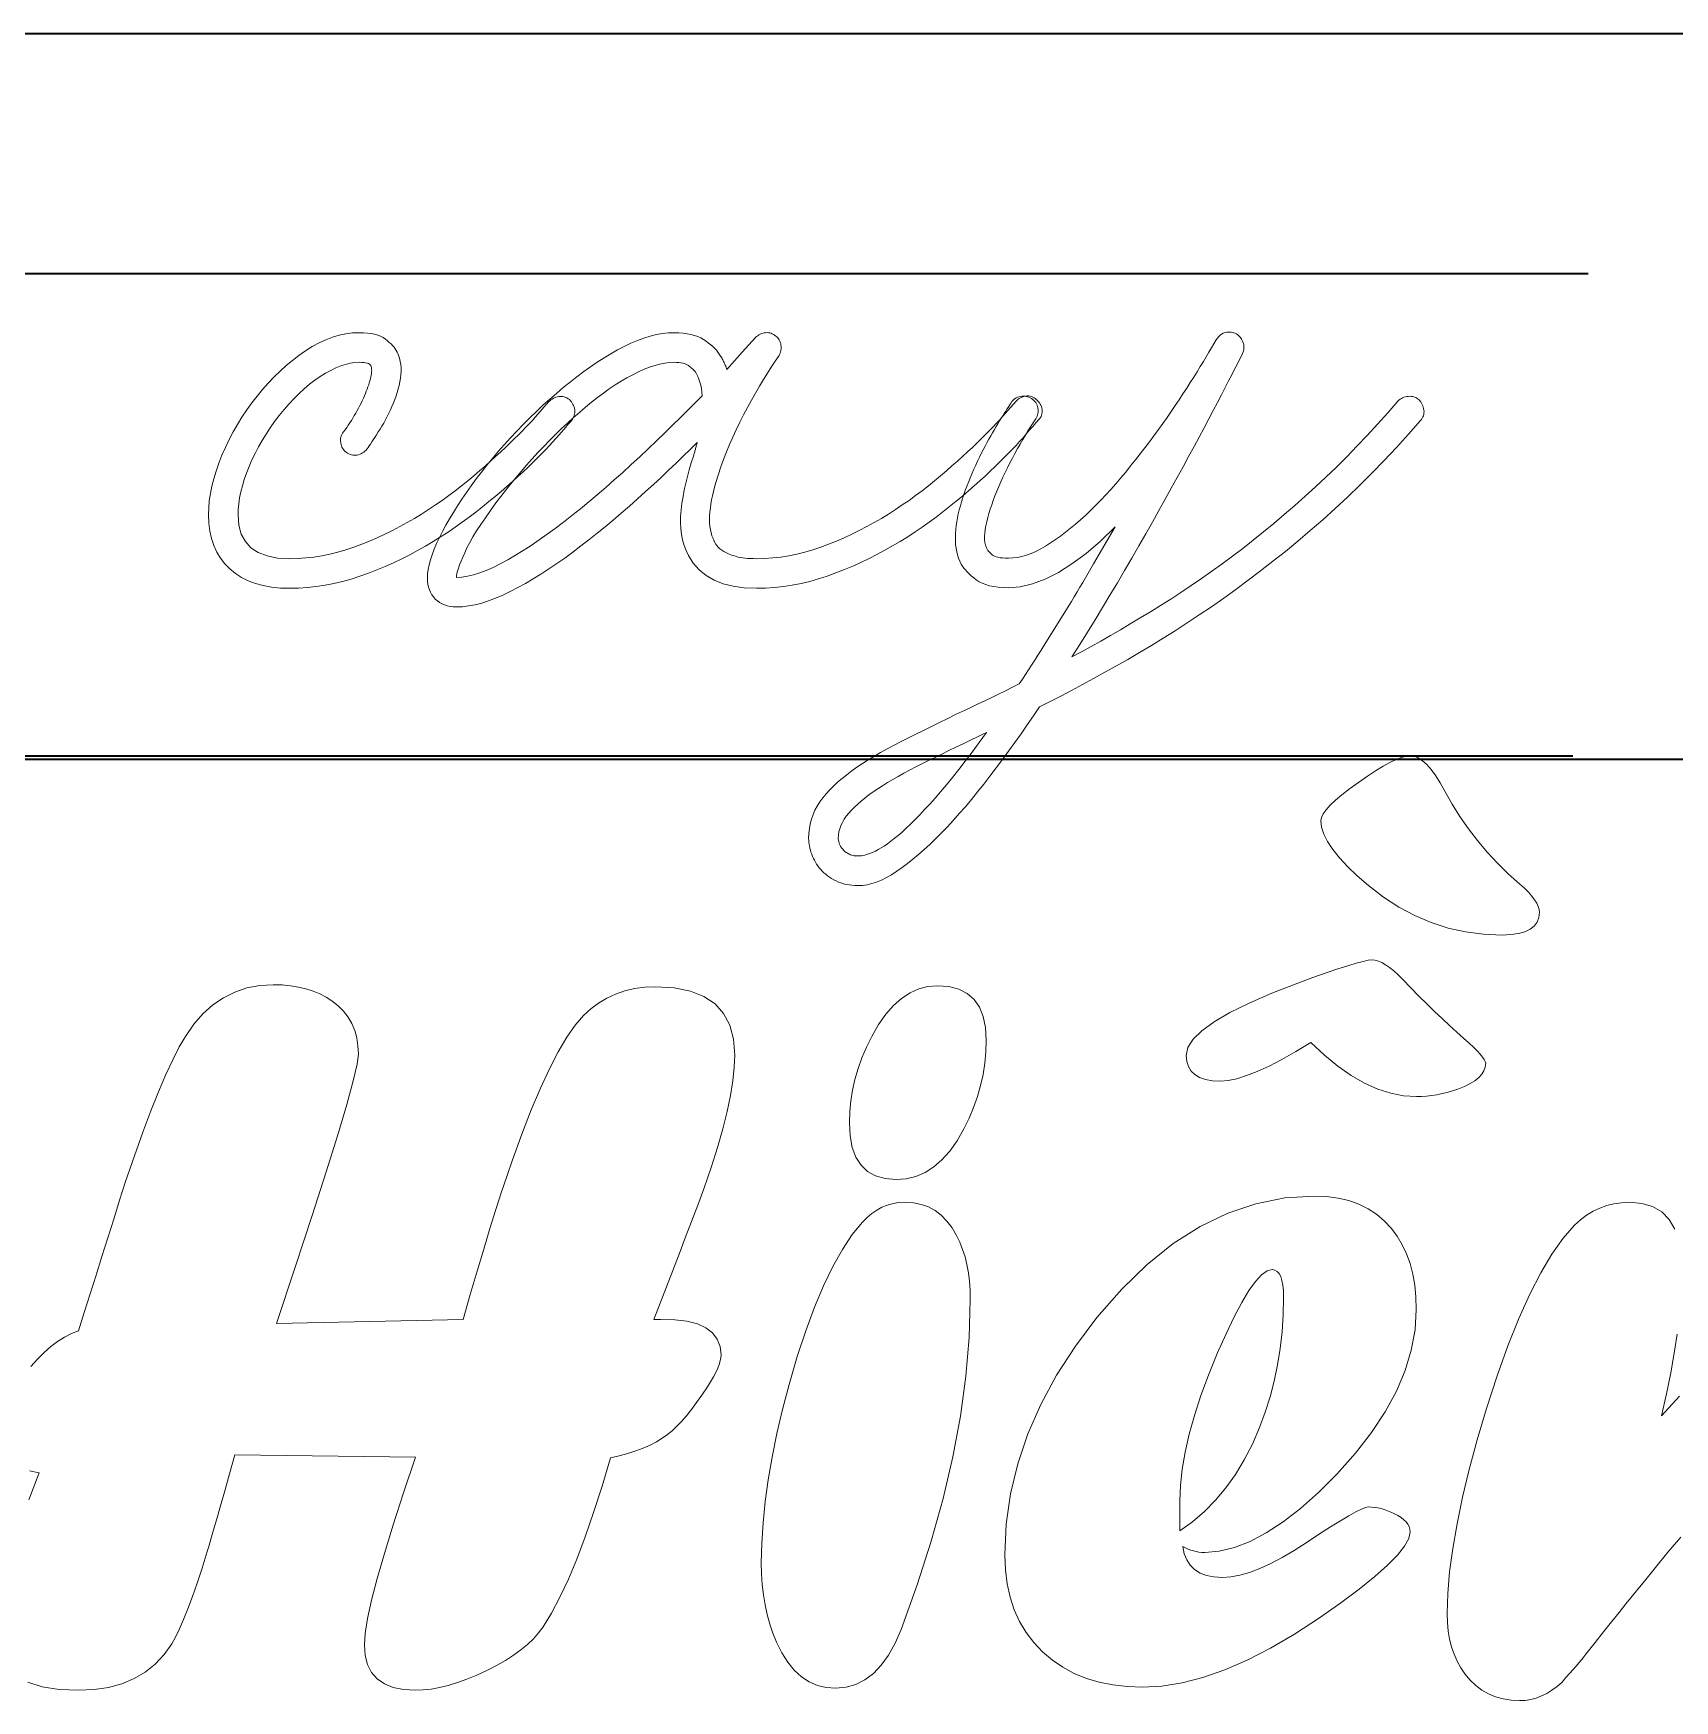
# Model space of a CAD drawing. Header units: millimetres. Extents: x -1222 to 1280, y -244 to 317.
# Drawn here: x -59.1 to 415.8, y -243.5 to 239 of the extents above; entities that cross this region are included whole.
import ezdxf
from ezdxf.lldxf.tags import DXFTag

# ---------------------------------------------------------------- set-up
doc = ezdxf.new("R2010")
doc.units = ezdxf.units.MM
doc.header["$MEASUREMENT"] = 0
doc.layers.add('Tool', color=7, linetype='Continuous')
tags = doc.linetypes.add('New Line1', pattern=[0.7, 0.2, -0.5]).pattern_tags.tags
tags[6:7] = [DXFTag(74, 4), DXFTag(75, 0), DXFTag(340, '0'), DXFTag(46, 1.0), DXFTag(50, 0.0), DXFTag(44, 0.0), DXFTag(45, 0.0)]
tags[4:5] = [DXFTag(74, 4), DXFTag(75, 0), DXFTag(340, '0'), DXFTag(46, 1.0), DXFTag(50, 0.0), DXFTag(44, 0.0), DXFTag(45, 0.0)]
tags = doc.linetypes.add('New Line2', pattern=[0.7, 0.2, -0.5]).pattern_tags.tags
tags[6:7] = [DXFTag(74, 4), DXFTag(75, 0), DXFTag(340, '0'), DXFTag(46, 1.0), DXFTag(50, 0.0), DXFTag(44, 0.0), DXFTag(45, 0.0)]
tags[4:5] = [DXFTag(74, 4), DXFTag(75, 0), DXFTag(340, '0'), DXFTag(46, 1.0), DXFTag(50, 0.0), DXFTag(44, 0.0), DXFTag(45, 0.0)]
tags = doc.linetypes.add('New Line3', pattern=[0.7, 0.2, -0.5]).pattern_tags.tags
tags[6:7] = [DXFTag(74, 4), DXFTag(75, 0), DXFTag(340, '0'), DXFTag(46, 1.0), DXFTag(50, 0.0), DXFTag(44, 0.0), DXFTag(45, 0.0)]
tags[4:5] = [DXFTag(74, 4), DXFTag(75, 0), DXFTag(340, '0'), DXFTag(46, 1.0), DXFTag(50, 0.0), DXFTag(44, 0.0), DXFTag(45, 0.0)]
tags = doc.linetypes.add('New Line4', pattern=[0.7, 0.2, -0.5]).pattern_tags.tags
tags[6:7] = [DXFTag(74, 4), DXFTag(75, 0), DXFTag(340, '0'), DXFTag(46, 1.0), DXFTag(50, 0.0), DXFTag(44, 0.0), DXFTag(45, 0.0)]
tags[4:5] = [DXFTag(74, 4), DXFTag(75, 0), DXFTag(340, '0'), DXFTag(46, 1.0), DXFTag(50, 0.0), DXFTag(44, 0.0), DXFTag(45, 0.0)]

msp = doc.modelspace()

# ---------------------------------------------------------------- linework, layer by layer
at = {"layer": 'Tool', "linetype": 'New Line3', "lineweight": 35}
msp.add_lwpolyline([(-1073.0716, 239.0283), (535.63, 239.0283)], dxfattribs=at)
at = {"layer": 'Tool', "linetype": 'New Line2', "lineweight": 35}
msp.add_lwpolyline([(-1217.9023, 169.5535), (390.7993, 169.5535)], dxfattribs=at)
at = {"layer": 'Tool', "lineweight": 9}
for points in [[(96.011, 133.0159), (96.3124, 132.6922), (96.5815, 132.3561), (96.8184, 132.0076), (97.0231, 131.6467), (97.1954, 131.2734), (97.3356, 130.8877), (97.4435, 130.4895), (97.5191, 130.079), (97.5576, 129.666), (97.5538, 129.2605), (97.508, 128.8624), (97.4199, 128.4717), (97.2897, 128.0885), (97.1173, 127.7127), (96.9027, 127.3443), (96.646, 126.9834), (96.4835, 126.8122), (96.2342, 126.5369), (95.8982, 126.1574), (95.4752, 125.6737), (94.9655, 125.0859), (94.369, 124.3938), (93.6856, 123.5976), (92.9154, 122.6972), (92.0646, 121.7199), (91.1394, 120.693), (90.1398, 119.6164), (89.0657, 118.4903), (87.9173, 117.3146), (86.6944, 116.0892), (85.3971, 114.8143), (84.0254, 113.4897), (82.5867, 112.1291), (81.0885, 110.7463), (79.5308, 109.3411), (77.9135, 107.9136), (76.2367, 106.4637), (74.5004, 104.9916), (72.7045, 103.4971), (70.8491, 101.9803), (68.9416, 100.466), (66.9895, 98.9789), (64.9927, 97.5192), (62.9513, 96.0867), (60.8652, 94.6815), (58.7345, 93.3036), (56.5591, 91.953), (54.3391, 90.6297), (52.0806, 89.3473), (49.7899, 88.1195), (47.467, 86.9462), (45.1118, 85.8275), (42.7243, 84.7633), (40.3046, 83.7538), (37.8527, 82.7988), (35.3685, 81.8984), (32.8632, 81.0799), (30.348, 80.3704), (27.8229, 79.7702), (25.2879, 79.279), (22.7429, 78.897), (20.188, 78.6242), (17.6232, 78.4605), (15.0485, 78.4059), (12.3473, 78.494), (9.7998, 78.7581), (7.4062, 79.1984), (5.1663, 79.8148), (3.0803, 80.6073), (1.148, 81.5759), (-0.6306, 82.7206), (-2.2553, 84.0415), (-3.7064, 85.5186), (-4.964, 87.1322), (-6.0281, 88.8822), (-6.8987, 90.7686), (-7.5759, 92.7914), (-8.0596, 94.9506), (-8.3498, 97.2463), (-8.4465, 99.6784), (-8.3857, 101.6839), (-8.2034, 103.7315), (-7.8995, 105.8213), (-7.4741, 107.9533), (-6.9272, 110.1274), (-6.2587, 112.3437), (-5.4687, 114.6022), (-4.5571, 116.9028), (-3.5476, 119.2022), (-2.4636, 121.4569), (-1.3052, 123.667), (-0.0724, 125.8325), (1.2348, 127.9533), (2.6164, 130.0294), (4.0725, 132.0609), (5.6029, 134.0478), (7.1941, 135.9714), (8.8325, 137.8131), (10.5179, 139.573), (12.2505, 141.2511), (14.0303, 142.8473), (15.8571, 144.3616), (17.7312, 145.7941), (19.6523, 147.1447), (21.597, 148.3725), (23.5417, 149.4366), (25.4863, 150.337), (27.431, 151.0737), (29.3757, 151.6467), (31.3204, 152.056), (33.2651, 152.3015), (35.2098, 152.3834), (36.4389, 152.3548), (37.5861, 152.2689), (38.6514, 152.1253), (39.6349, 151.9237), (40.5366, 151.6638), (41.3564, 151.3453), (42.0943, 150.9679), (42.7504, 150.5313), (43.342, 150.0637), (43.8864, 149.5937), (44.3838, 149.1212), (44.834, 148.6462), (45.237, 148.1687), (45.593, 147.6887), (45.9018, 147.2062), (46.1635, 146.7213), (46.5256, 145.8656), (46.8183, 144.9854), (47.0416, 144.081), (47.1954, 143.1528), (47.2797, 142.2009), (47.2946, 141.2259), (47.24, 140.2278), (47.116, 139.2072), (46.9387, 138.1766), (46.7241, 137.1484), (46.4723, 136.1227), (46.1834, 135.0995), (45.8572, 134.0788), (45.4938, 133.0606), (45.0932, 132.0448), (44.6554, 131.0315), (44.194, 130.0306), (43.7227, 129.0521), (43.2415, 128.0959), (42.7504, 127.162), (42.2493, 126.2505), (41.7383, 125.3612), (41.2174, 124.4943), (40.6866, 123.6497), (40.167, 122.8435), (39.6796, 122.092), (39.2244, 121.3949), (38.8015, 120.7525), (38.4108, 120.1646), (38.0524, 119.6313), (37.7262, 119.1526), (37.4323, 118.7284), (37.1445, 118.3886), (36.837, 118.0835), (36.5095, 117.8131), (36.1623, 117.5775), (35.7951, 117.3765), (35.4082, 117.2104), (35.0014, 117.0789), (34.5748, 116.9822), (34.1432, 116.9251), (33.7215, 116.9127), (33.3097, 116.945), (32.9079, 117.0219), (32.516, 117.1434), (32.134, 117.3096), (31.7619, 117.5204), (31.3998, 117.7759), (31.0972, 118.0264), (30.8243, 118.3018), (30.5812, 118.6019), (30.3679, 118.9269), (30.1843, 119.2766), (30.0305, 119.6512), (29.9065, 120.0505), (29.8123, 120.4747), (29.7552, 120.9063), (29.7428, 121.328), (29.7751, 121.7397), (29.852, 122.1416), (29.9735, 122.5335), (30.1397, 122.9155), (30.3505, 123.2875), (30.606, 123.6497), (31.0785, 124.2909), (31.5436, 124.9445), (32.0013, 125.6105), (32.4515, 126.2889), (32.8942, 126.9797), (33.3296, 127.6829), (33.7574, 128.3985), (34.1779, 129.1265), (34.5859, 129.857), (34.9766, 130.5801), (35.3499, 131.2957), (35.7059, 132.0039), (36.0444, 132.7046), (36.3657, 133.3979), (36.6695, 134.0838), (36.956, 134.7622), (37.2239, 135.4282), (37.4719, 136.0768), (37.7001, 136.7081), (37.9085, 137.322), (38.097, 137.9185), (38.2657, 138.4977), (38.4145, 139.0596), (38.5435, 139.604), (38.6477, 140.1237), (38.7221, 140.6111), (38.7667, 141.0663), (38.7816, 141.4892), (38.7667, 141.8799), (38.7221, 142.2383), (38.6477, 142.5645), (38.5435, 142.8584), (38.3872, 143.0816), (38.1566, 143.2751), (37.8515, 143.4388), (37.472, 143.5728), (37.018, 143.677), (36.4897, 143.7514), (35.887, 143.796), (35.2098, 143.8109), (33.9212, 143.7464), (32.5954, 143.5529), (31.2323, 143.2305), (29.8321, 142.779), (28.3946, 142.1986), (26.92, 141.4892), (25.4081, 140.6508), (23.8591, 139.6834), (22.3026, 138.6132), (20.7684, 137.4468), (19.2566, 136.185), (17.7671, 134.8283), (16.2999, 133.3773), (14.855, 131.8327), (13.4325, 130.1951), (12.0323, 128.4651), (10.6804, 126.6716), (9.403, 124.8626), (8.2, 123.0375), (7.0713, 121.1957), (6.0171, 119.3364), (5.0373, 117.4592), (4.132, 115.5634), (3.301, 113.6484), (2.5568, 111.7534), (1.9119, 109.8987), (1.3662, 108.085), (0.9197, 106.3128), (0.5725, 104.5828), (0.3244, 102.8955), (0.1756, 101.2517), (0.126, 99.6519), (0.3592, 96.6841), (1.0587, 94.111), (2.2245, 91.9329), (3.8566, 90.1501), (5.9551, 88.7629), (8.5199, 87.7717), (11.551, 87.1768), (15.0485, 86.9784), (17.3876, 87.0305), (19.7217, 87.1868), (22.0509, 87.4472), (24.3751, 87.8119), (26.6943, 88.2807), (29.0086, 88.8537), (31.3179, 89.5309), (33.6223, 90.3122), (35.9105, 91.1717), (38.1715, 92.0833), (40.4051, 93.0469), (42.6115, 94.0627), (44.7906, 95.1305), (46.9424, 96.2504), (49.0669, 97.4224), (51.1641, 98.6465), (53.2279, 99.9103), (55.2519, 101.2014), (57.2363, 102.5198), (59.181, 103.8655), (61.086, 105.2384), (62.9513, 106.6386), (64.777, 108.0661), (66.5629, 109.5209), (68.2992, 110.9757), (69.976, 112.4032), (71.5933, 113.8034), (73.151, 115.1764), (74.6492, 116.522), (76.0879, 117.8404), (77.467, 119.1315), (78.7866, 120.3953), (80.0417, 121.6206), (81.2274, 122.7964), (82.3436, 123.9225), (83.3904, 124.999), (84.3677, 126.0259), (85.2756, 127.0032), (86.114, 127.9309), (86.8829, 128.809), (89.9785, 132.3809), (90.3022, 132.6823), (90.6383, 132.9514), (90.9868, 133.1883), (91.3477, 133.393), (91.721, 133.5653), (92.1067, 133.7055), (92.5049, 133.8134), (92.9154, 133.889), (93.3284, 133.9275), (93.7339, 133.9237), (94.132, 133.8779), (94.5227, 133.7898), (94.9059, 133.6596), (95.2817, 133.4872), (95.6501, 133.2726), (96.011, 133.0159)], [(231.1073, 133.0159), (231.4459, 132.7282), (231.7473, 132.4206), (232.0114, 132.0932), (232.2384, 131.7459), (232.4281, 131.3788), (232.5807, 130.9919), (232.696, 130.5851), (232.7742, 130.1584), (232.8102, 129.7293), (232.799, 129.315), (232.7407, 128.9157), (232.6353, 128.5312), (232.4827, 128.1616), (232.2831, 127.8069), (232.0362, 127.4671), (231.7423, 127.1422), (231.5798, 126.971), (231.3305, 126.6957), (230.9945, 126.3162), (230.5715, 125.8325), (230.0618, 125.2446), (229.4653, 124.5525), (228.7819, 123.7563), (228.0117, 122.8559), (227.1621, 121.8786), (226.2406, 120.8517), (225.2472, 119.7751), (224.1818, 118.649), (223.0445, 117.4733), (221.8353, 116.2479), (220.5542, 114.973), (219.2011, 113.6484), (217.7798, 112.2866), (216.294, 110.9001), (214.7437, 109.4887), (213.1289, 108.0525), (211.4496, 106.5915), (209.7058, 105.1057), (207.8976, 103.5951), (206.0248, 102.0597), (204.1, 100.528), (202.1354, 99.0281), (200.1312, 97.56), (198.0873, 96.1231), (196.0037, 94.7172), (193.8804, 93.3421), (191.7175, 91.9973), (189.5148, 90.6826), (187.2749, 89.4176), (185.0003, 88.2021), (182.691, 87.0363), (180.347, 85.9201), (177.9682, 84.8535), (175.5548, 83.8365), (173.1065, 82.8691), (170.6236, 81.9513), (168.1158, 81.1229), (165.5932, 80.4039), (163.0557, 79.7947), (160.5033, 79.2956), (157.936, 78.9068), (155.3538, 78.6287), (152.7567, 78.4617), (150.1448, 78.4059), (146.6077, 78.5547), (143.3781, 79.0012), (140.4561, 79.7454), (137.8417, 80.7872), (135.5348, 82.1266), (133.5356, 83.7637), (131.8439, 85.6985), (130.4598, 87.9309), (129.7665, 89.3522), (129.1948, 90.838), (128.7446, 92.3883), (128.4159, 94.0031), (128.2088, 95.6824), (128.1232, 97.4262), (128.1592, 99.2344), (128.3167, 101.1072), (128.5635, 103.0172), (128.8674, 104.937), (129.2283, 106.8668), (129.6462, 108.8066), (130.1212, 110.7562), (130.6533, 112.7158), (131.2424, 114.6853), (131.8886, 116.6647), (131.9667, 116.9041), (132.0424, 117.1459), (132.1155, 117.3902), (132.1862, 117.637), (132.2544, 117.8863), (132.3202, 118.138), (132.3834, 118.3923), (132.4442, 118.649), (132.505, 118.9057), (132.5682, 119.16), (132.6339, 119.4117), (132.7021, 119.661), (132.7728, 119.9079), (132.846, 120.1522), (132.9217, 120.394), (132.9998, 120.6334), (130.9931, 118.6416), (128.9417, 116.6349), (126.8457, 114.6133), (124.7051, 112.5768), (122.5198, 110.5255), (120.2899, 108.4593), (118.0153, 106.3782), (115.6961, 104.2822), (113.3545, 102.2011), (111.013, 100.1646), (108.6714, 98.1728), (106.3298, 96.2256), (103.9882, 94.3231), (101.6467, 92.4652), (99.3051, 90.652), (96.9636, 88.8834), (94.6319, 87.1768), (92.3201, 85.5496), (90.0282, 84.0018), (87.7561, 82.5334), (85.5038, 81.1443), (83.2714, 79.8346), (81.0588, 78.6043), (78.866, 77.4534), (76.713, 76.4116), (74.6195, 75.5087), (72.5855, 74.7447), (70.611, 74.1197), (68.6961, 73.6335), (66.8407, 73.2862), (65.0448, 73.0779), (63.3085, 73.0084), (62.3796, 73.0444), (61.4978, 73.1523), (60.6631, 73.3321), (59.8756, 73.5839), (59.1352, 73.9076), (58.4419, 74.3032), (57.7957, 74.7708), (57.1967, 75.3103), (56.6572, 75.9093), (56.1896, 76.5555), (55.794, 77.2488), (55.4703, 77.9892), (55.2185, 78.7768), (55.0387, 79.6115), (54.9308, 80.4933), (54.8948, 81.4222), (54.9494, 82.6116), (55.1131, 83.8778), (55.3859, 85.221), (55.7679, 86.6411), (56.2591, 88.138), (56.8593, 89.7119), (57.5688, 91.3626), (58.3873, 93.0903), (59.2951, 94.87), (60.2724, 96.6771), (61.3192, 98.5114), (62.4354, 100.373), (63.6211, 102.2618), (64.8762, 104.178), (66.2008, 106.1215), (67.5948, 108.0922), (69.0508, 110.0753), (70.5614, 112.056), (72.1266, 114.0341), (73.7464, 116.0098), (75.4207, 117.983), (77.1496, 119.9538), (78.933, 121.922), (80.771, 123.8878), (82.6438, 125.8288), (84.5314, 127.7226), (86.4339, 129.5693), (88.3513, 131.3689), (90.2836, 133.1213), (92.2308, 134.8267), (94.1929, 136.4848), (96.1698, 138.0959), (98.1517, 139.6462), (100.1286, 141.1221), (102.1006, 142.5235), (104.0676, 143.8506), (106.0297, 145.1032), (107.9868, 146.2815), (109.9389, 147.3853), (111.8861, 148.4147), (113.8134, 149.3449), (115.706, 150.151), (117.5639, 150.8331), (119.387, 151.3912), (121.1754, 151.8253), (122.9291, 152.1354), (124.6481, 152.3214), (126.3323, 152.3834), (127.6457, 152.3524), (128.8872, 152.2594), (130.0567, 152.1043), (131.1543, 151.8873), (132.18, 151.6082), (133.1337, 151.2672), (134.0155, 150.8641), (134.8254, 150.399), (135.5733, 149.8992), (136.2691, 149.3919), (136.9127, 148.8772), (137.5043, 148.3551), (138.0438, 147.8255), (138.5312, 147.2885), (138.9666, 146.7441), (139.3498, 146.1922), (139.5433, 145.9156), (139.7268, 145.6415), (139.9005, 145.3699), (140.0642, 145.1007), (140.218, 144.8341), (140.3618, 144.5699), (140.4958, 144.3082), (140.6198, 144.049), (140.7389, 143.7873), (140.8579, 143.5182), (140.977, 143.2416), (141.0961, 142.9576), (141.2151, 142.6662), (141.3342, 142.3673), (141.4532, 142.061), (141.5723, 141.7472), (146.0173, 146.7478), (149.8273, 150.9547), (150.151, 151.2548), (150.4871, 151.5202), (150.8356, 151.7509), (151.1965, 151.9469), (151.5698, 152.1081), (151.9555, 152.2346), (152.3537, 152.3264), (152.7642, 152.3834), (153.1747, 152.4032), (153.5728, 152.3834), (153.9585, 152.3238), (154.3318, 152.2246), (154.6928, 152.0857), (155.0413, 151.9071), (155.3774, 151.6889), (155.7011, 151.4309), (156.0025, 151.1816), (156.2716, 150.91), (156.5084, 150.6161), (156.7131, 150.2998), (156.8855, 149.9612), (157.0256, 149.6003), (157.1335, 149.2171), (157.2092, 148.8115), (157.2526, 148.3986), (157.2637, 147.9934), (157.2427, 147.5963), (157.1893, 147.2075), (157.1038, 146.8274), (156.9859, 146.4563), (156.8359, 146.0946), (156.6536, 145.7424), (155.5386, 144.119), (154.4162, 142.4239), (153.2863, 140.6575), (152.149, 138.8202), (151.0043, 136.9121), (149.8521, 134.9337), (148.6925, 132.8852), (147.5254, 130.7669), (146.3807, 128.6064), (145.288, 126.4505), (144.2475, 124.2989), (143.259, 122.1514), (142.3226, 120.0076), (141.4384, 117.8673), (140.6062, 115.73), (139.8261, 113.5955), (138.3973, 108.9917), (138.0215, 107.6968), (137.6879, 106.431), (137.3964, 105.1938), (137.1472, 103.9845), (136.94, 102.8024), (136.7751, 101.647), (136.6523, 100.5177), (136.5717, 99.4138), (136.5407, 98.3435), (136.5667, 97.3158), (136.6498, 96.3308), (136.79, 95.3889), (136.9872, 94.4904), (137.2414, 93.6356), (137.5527, 92.8248), (137.9211, 92.0584), (137.9682, 91.9331), (138.0302, 91.7955), (138.1071, 91.6454), (138.1989, 91.4829), (138.3055, 91.308), (138.4271, 91.1208), (138.5635, 90.9211), (138.7148, 90.709), (138.8847, 90.492), (139.0769, 90.2774), (139.2915, 90.0653), (139.5284, 89.8557), (139.7876, 89.6486), (140.0691, 89.444), (140.373, 89.2419), (140.6992, 89.0422), (141.0502, 88.8462), (141.4285, 88.6552), (141.834, 88.4692), (142.2669, 88.2881), (142.727, 88.112), (143.2144, 87.9408), (143.7291, 87.7746), (144.2711, 87.6134), (144.849, 87.4646), (145.4716, 87.3356), (146.1388, 87.2265), (146.8507, 87.1372), (147.6073, 87.0677), (148.4085, 87.0181), (149.2543, 86.9883), (150.1448, 86.9784), (152.4839, 87.0305), (154.818, 87.1868), (157.1472, 87.4472), (159.4714, 87.8119), (161.7906, 88.2807), (164.1049, 88.8537), (166.4142, 89.5309), (168.7186, 90.3122), (171.0068, 91.1717), (173.2678, 92.0833), (175.5014, 93.0469), (177.7078, 94.0627), (179.8869, 95.1305), (182.0387, 96.2504), (184.1632, 97.4224), (186.2604, 98.6465), (188.3242, 99.9103), (190.3482, 101.2014), (192.3326, 102.5198), (194.2773, 103.8655), (196.1823, 105.2384), (198.0476, 106.6386), (199.8733, 108.0661), (201.6592, 109.5209), (203.3968, 110.9769), (205.0773, 112.4082), (206.7008, 113.8146), (208.2672, 115.1962), (209.7765, 116.553), (211.2288, 117.8851), (212.6241, 119.1923), (213.9623, 120.4747), (215.236, 121.7186), (216.4378, 122.9105), (217.5677, 124.0503), (218.6256, 125.138), (219.6116, 126.1735), (220.5256, 127.1571), (221.3677, 128.0885), (222.1379, 128.9678), (225.2336, 132.5397), (225.5213, 132.8411), (225.8289, 133.1102), (226.1563, 133.347), (226.5036, 133.5517), (226.8707, 133.7241), (227.2576, 133.8642), (227.6644, 133.9721), (228.0911, 134.0478), (228.5202, 134.0838), (228.9344, 134.0726), (229.3338, 134.0143), (229.7182, 133.9089), (230.0878, 133.7563), (230.4425, 133.5567), (230.7823, 133.3098), (231.1073, 133.0159)], [(341.7561, 133.0159), (342.0575, 132.6909), (342.3266, 132.3511), (342.5634, 131.9964), (342.7681, 131.6268), (342.9405, 131.2424), (343.0806, 130.843), (343.1885, 130.4288), (343.2642, 129.9997), (343.3002, 129.5706), (343.289, 129.1563), (343.2307, 128.757), (343.1253, 128.3725), (342.9727, 128.0029), (342.7731, 127.6482), (342.5262, 127.3084), (342.2323, 126.9834), (338.7696, 123.027), (335.287, 119.1749), (331.7846, 115.4269), (328.2623, 111.7831), (324.7202, 108.2435), (321.1582, 104.808), (317.5764, 101.4768), (313.9748, 98.2497), (310.367, 95.1169), (306.7666, 92.0684), (303.1736, 89.1042), (299.5881, 86.2244), (296.01, 83.4289), (292.4394, 80.7177), (288.8762, 78.0909), (285.3204, 75.5484), (281.7795, 73.0841), (278.261, 70.6916), (274.7648, 68.3712), (271.2909, 66.1226), (267.8393, 63.946), (264.4101, 61.8413), (261.0032, 59.8086), (257.6186, 57.8478), (254.2675, 55.949), (250.961, 54.1023), (247.6992, 52.3077), (244.482, 50.5652), (241.3095, 48.8747), (238.1816, 47.2364), (235.0984, 45.6501), (232.0598, 44.1159), (230.2726, 41.4755), (228.483, 38.8722), (226.6908, 36.3062), (224.8962, 33.7773), (223.0991, 31.2857), (221.2995, 28.8312), (219.4974, 26.414), (217.6929, 24.034), (215.8933, 21.711), (214.1062, 19.465), (212.3314, 17.2958), (210.569, 15.2036), (208.819, 13.1882), (207.0815, 11.2497), (205.3563, 9.3881), (203.6435, 7.6034), (201.9481, 5.9018), (200.275, 4.2895), (198.6243, 2.7665), (196.9959, 1.3328), (195.3898, -0.0116), (193.806, -1.2667), (192.2445, -2.4326), (190.7054, -3.5091), (189.1935, -4.4765), (187.7139, -5.3149), (186.2666, -6.0243), (184.8515, -6.6047), (183.4686, -7.0562), (182.118, -7.3786), (180.7996, -7.5721), (179.5135, -7.6366), (178.6156, -7.6155), (177.7474, -7.5523), (176.909, -7.4468), (176.1004, -7.2993), (175.3215, -7.1095), (174.5724, -6.8776), (173.8531, -6.6035), (173.1635, -6.2872), (172.5037, -5.9399), (171.8737, -5.5728), (171.2734, -5.1859), (170.7029, -4.7791), (170.1622, -4.3525), (169.6512, -3.906), (169.17, -3.4397), (168.7185, -2.9535), (168.2956, -2.4512), (167.9, -1.9365), (167.5317, -1.4094), (167.1906, -0.8699), (166.8768, -0.318), (166.5903, 0.2463), (166.3311, 0.823), (166.0992, 1.4121), (165.8946, 2.0049), (165.7172, 2.5928), (165.5671, 3.1757), (165.4443, 3.7537), (165.3488, 4.3267), (165.2806, 4.8947), (165.2396, 5.4578), (165.226, 6.0159), (165.2769, 7.4657), (165.4294, 8.8783), (165.6837, 10.2538), (166.0396, 11.592), (166.4973, 12.893), (167.0566, 14.1568), (167.7177, 15.3834), (168.4804, 16.5728), (169.3362, 17.7374), (170.2763, 18.8896), (171.3007, 20.0293), (172.4095, 21.1567), (173.6026, 22.2716), (174.88, 23.3742), (176.2418, 24.4643), (177.6879, 25.5421), (179.2134, 26.6124), (180.8133, 27.6803), (182.4876, 28.7456), (184.2364, 29.8085), (186.0595, 30.869), (187.9571, 31.9269), (189.929, 32.9823), (191.9754, 34.0353), (194.0875, 35.0982), (196.2567, 36.1834), (198.4829, 37.2909), (200.7662, 38.4208), (203.1065, 39.5729), (205.5039, 40.7474), (207.9583, 41.9443), (210.4698, 43.1634), (212.3822, 44.0464), (214.3096, 44.9493), (216.2518, 45.872), (218.2089, 46.8146), (220.1808, 47.777), (222.1677, 48.7593), (224.1694, 49.7614), (226.1861, 50.7834), (227.0629, 52.1042), (227.9472, 53.4474), (228.8389, 54.8129), (229.7381, 56.2007), (230.6447, 57.6109), (231.5588, 59.0434), (232.4803, 60.4982), (233.4092, 61.9753), (241.2673, 74.5959), (242.097, 75.9813), (242.9193, 77.3592), (243.7341, 78.7296), (244.5415, 80.0927), (245.3415, 81.4482), (246.134, 82.7964), (246.9191, 84.1371), (247.6967, 85.4703), (253.9673, 96.1859), (249.6637, 92.0559), (245.4841, 88.4766), (241.4285, 85.448), (237.497, 82.97), (233.6895, 81.0427), (230.006, 79.666), (226.4465, 78.84), (223.0111, 78.5647), (221.5116, 78.6007), (220.1089, 78.7086), (218.8029, 78.8884), (217.5937, 79.1401), (216.4812, 79.4638), (215.4655, 79.8594), (214.5465, 80.327), (213.7242, 80.8665), (212.9788, 81.4407), (212.2905, 82.0125), (211.6592, 82.5818), (211.0849, 83.1485), (210.5678, 83.7128), (210.1076, 84.2747), (209.7045, 84.834), (209.3585, 85.3909), (208.9505, 86.2417), (208.5995, 87.1272), (208.3056, 88.0475), (208.0687, 89.0025), (207.8889, 89.9922), (207.7661, 91.0166), (207.7004, 92.0758), (207.6917, 93.1697), (207.7314, 94.2847), (207.8107, 95.4071), (207.9298, 96.5369), (208.0885, 97.6742), (208.287, 98.8189), (208.5251, 99.9711), (208.8029, 101.1307), (209.1204, 102.2978), (209.4689, 103.4698), (209.8397, 104.6443), (210.2329, 105.8213), (210.6484, 107.0008), (211.0862, 108.1827), (211.5463, 109.3671), (212.0287, 110.554), (212.5335, 111.7434), (213.0519, 112.9229), (213.5753, 114.08), (214.1037, 115.2148), (214.637, 116.3273), (215.1752, 117.4175), (215.7185, 118.4853), (216.2666, 119.5308), (216.8198, 120.554), (217.3705, 121.5499), (217.9112, 122.5136), (218.442, 123.445), (218.9629, 124.3442), (219.4739, 125.2111), (219.975, 126.0458), (220.4661, 126.8482), (220.9473, 127.6184), (221.4087, 128.3476), (221.8403, 129.0273), (222.2421, 129.6573), (222.6142, 130.2378), (222.9565, 130.7686), (223.269, 131.2498), (223.5518, 131.6814), (223.8048, 132.0634), (224.0553, 132.4404), (224.3307, 132.7778), (224.6308, 133.0754), (224.9558, 133.3334), (225.3055, 133.5517), (225.6801, 133.7303), (226.0794, 133.8692), (226.5036, 133.9684), (226.9352, 134.0279), (227.3569, 134.0478), (227.7686, 134.0279), (228.1705, 133.9684), (228.5624, 133.8692), (228.9444, 133.7303), (229.3164, 133.5517), (229.6786, 133.3334), (230.0556, 133.0829), (230.393, 132.8075), (230.6906, 132.5074), (230.9486, 132.1825), (231.1669, 131.8327), (231.3455, 131.4582), (231.4844, 131.0588), (231.5836, 130.6347), (231.6431, 130.2031), (231.6629, 129.7814), (231.6431, 129.3696), (231.5836, 128.9678), (231.4844, 128.5759), (231.3455, 128.1939), (231.1669, 127.8218), (230.9486, 127.4597), (230.1945, 126.3311), (229.4404, 125.1677), (228.6864, 123.9696), (227.9323, 122.7369), (227.1783, 121.4693), (226.4242, 120.1671), (225.6702, 118.8301), (224.9161, 117.4584), (224.1744, 116.0718), (223.4576, 114.6902), (222.7655, 113.3135), (222.0983, 111.9418), (221.4558, 110.5751), (220.8382, 109.2133), (220.2453, 107.8565), (219.6773, 106.5047), (219.1415, 105.1677), (218.6454, 103.8555), (218.189, 102.5682), (217.7723, 101.3056), (217.3953, 100.0678), (217.0579, 98.8549), (216.7603, 97.6667), (216.5023, 96.5034), (216.3014, 95.3872), (216.1749, 94.3404), (216.1228, 93.3631), (216.1451, 92.4553), (216.2418, 91.6169), (216.413, 90.8479), (216.6585, 90.1484), (216.9785, 89.5184), (217.069, 89.3919), (217.1819, 89.2505), (217.3171, 89.0943), (217.4746, 88.9231), (217.8566, 88.5362), (218.3279, 88.0897), (218.6268, 87.8665), (219.0075, 87.673), (219.4702, 87.5093), (220.0146, 87.3753), (220.641, 87.2711), (221.3492, 87.1967), (222.1392, 87.1521), (223.0111, 87.1372), (224.291, 87.1918), (225.5908, 87.3555), (226.9104, 87.6283), (228.2498, 88.0103), (229.6091, 88.5014), (230.9883, 89.1017), (232.3873, 89.8111), (233.8061, 90.6297), (235.2373, 91.5338), (236.6735, 92.5), (238.1147, 93.5281), (239.5608, 94.6183), (241.0118, 95.7704), (242.4679, 96.9846), (243.9289, 98.2608), (245.3948, 99.599), (246.8607, 100.9918), (248.3217, 102.4317), (249.7778, 103.9188), (251.2289, 105.4529), (252.675, 107.0342), (254.1162, 108.6626), (255.5524, 110.3382), (256.9836, 112.0609), (258.4012, 113.8084), (259.7964, 115.5584), (261.1694, 117.3108), (262.52, 119.0658), (263.8483, 120.8232), (265.1542, 122.5831), (266.4379, 124.3454), (267.6992, 126.1103), (268.9332, 127.8652), (270.135, 129.5978), (271.3045, 131.3081), (272.4418, 132.9961), (273.5469, 134.6617), (274.6197, 136.305), (275.6603, 137.926), (276.6686, 139.5247), (277.6385, 141.0824), (278.5637, 142.5806), (279.4442, 144.0193), (280.2801, 145.3984), (281.0714, 146.718), (281.818, 147.9781), (282.52, 149.1787), (283.1773, 150.3197), (283.5122, 150.8406), (283.8818, 151.292), (284.2861, 151.674), (284.7252, 151.9866), (285.1989, 152.2296), (285.7074, 152.4033), (286.2507, 152.5075), (286.8286, 152.5422), (287.4413, 152.51), (288.0093, 152.4132), (288.5327, 152.252), (289.0114, 152.0262), (289.4455, 151.736), (289.8349, 151.3813), (290.1797, 150.9621), (290.4798, 150.4784), (290.7626, 149.9625), (290.9759, 149.4465), (291.1198, 148.9306), (291.1942, 148.4147), (291.1991, 147.8987), (291.1346, 147.3828), (291.0007, 146.8668), (290.7973, 146.3509), (290.3545, 145.4703), (289.82, 144.4161), (289.1937, 143.1883), (288.4756, 141.7868), (287.6657, 140.2118), (286.7641, 138.463), (285.7706, 136.5407), (284.6854, 134.4447), (283.5221, 132.2085), (282.2943, 129.8657), (281.0019, 127.4163), (279.6451, 124.8601), (278.2238, 122.1973), (276.738, 119.4279), (275.1877, 116.5518), (273.5729, 113.569), (271.8998, 110.4994), (270.1747, 107.3629), (268.3974, 104.1594), (266.5681, 100.8889), (264.6866, 97.5514), (262.7531, 94.147), (260.7675, 90.6756), (258.7298, 87.1372), (256.6537, 83.5653), (254.5527, 79.9934), (252.427, 76.4215), (250.2764, 72.8497), (248.101, 69.2778), (245.9009, 65.7059), (243.6759, 62.134), (241.4261, 58.5621), (244.1769, 60.0504), (246.9526, 61.5784), (249.753, 63.146), (252.5783, 64.7534), (255.4283, 66.4004), (258.3032, 68.0871), (261.2028, 69.8135), (264.1273, 71.5796), (267.0679, 73.3941), (270.0159, 75.2656), (272.9714, 77.1942), (275.9343, 79.1798), (278.9047, 81.2225), (281.8825, 83.3222), (284.8677, 85.479), (287.8604, 87.6928), (290.858, 89.9686), (293.8582, 92.3114), (296.8608, 94.7212), (299.8659, 97.198), (302.8735, 99.7417), (305.8835, 102.3524), (308.8961, 105.03), (311.9111, 107.7747), (314.9224, 110.5925), (317.9237, 113.4897), (320.9152, 116.4662), (323.8967, 119.5222), (326.8683, 122.6575), (329.83, 125.8722), (332.7818, 129.1663), (335.7236, 132.5397), (336.0485, 132.8398), (336.3883, 133.1052), (336.743, 133.3359), (337.1126, 133.5319), (337.4971, 133.6931), (337.8964, 133.8196), (338.3107, 133.9114), (338.7398, 133.9684), (339.1689, 133.9882), (339.5832, 133.9684), (339.9825, 133.9088), (340.367, 133.8096), (340.7366, 133.6707), (341.0913, 133.4921), (341.4311, 133.2739), (341.7561, 133.0159)], [(63.3085, 81.5809), (64.86, 81.6603), (66.4984, 81.8984), (68.2236, 82.2953), (70.0356, 82.8509), (71.9344, 83.5653), (73.92, 84.4384), (75.9924, 85.4703), (78.1517, 86.6609), (80.3692, 87.9643), (82.6165, 89.3539), (84.8936, 90.829), (87.2004, 92.3891), (89.537, 94.0336), (91.9034, 95.7617), (94.2995, 97.573), (96.7254, 99.4667), (99.1674, 101.4338), (101.612, 103.4462), (104.0589, 105.5045), (106.5084, 107.6093), (108.9604, 109.7612), (111.4148, 111.9609), (113.8717, 114.2089), (116.3311, 116.5059), (118.7669, 118.8052), (121.1531, 121.0791), (123.4897, 123.3269), (125.7767, 125.548), (128.0141, 127.7419), (130.2018, 129.9079), (132.34, 132.0453), (134.4286, 134.1536), (134.3269, 135.2339), (134.1805, 136.2529), (133.9895, 137.2111), (133.7539, 138.1091), (133.4736, 138.9476), (133.1486, 139.7272), (132.779, 140.4485), (132.3648, 141.1122), (132.1961, 141.3131), (132.0076, 141.519), (131.7993, 141.7298), (131.5711, 141.9456), (131.323, 142.1663), (131.0551, 142.3921), (130.7674, 142.6228), (130.4598, 142.8584), (130.1175, 143.0816), (129.7256, 143.2751), (129.284, 143.4388), (128.7929, 143.5728), (128.2522, 143.677), (127.6618, 143.7514), (127.0219, 143.796), (126.3323, 143.8109), (124.999, 143.7551), (123.6187, 143.5877), (122.1912, 143.3086), (120.7165, 142.9179), (119.1948, 142.4156), (117.6259, 141.8017), (116.0098, 141.0762), (114.3467, 140.239), (112.6563, 139.3188), (110.9584, 138.3245), (109.2531, 137.2564), (107.5403, 136.1148), (105.8201, 134.9001), (104.0924, 133.6125), (102.3573, 132.2523), (100.6148, 130.8199), (98.8723, 129.3379), (97.1372, 127.809), (95.4095, 126.2336), (93.6893, 124.6121), (91.9765, 122.9446), (90.2712, 121.2316), (88.5733, 119.4733), (86.8829, 117.6701), (85.2173, 115.8533), (83.5938, 114.0346), (82.0125, 112.2146), (80.4734, 110.3941), (78.9764, 108.5735), (77.5216, 106.7536), (76.109, 104.9348), (74.7385, 103.118), (73.1386, 100.9216), (71.6726, 98.8371), (70.3406, 96.8649), (69.1426, 95.0052), (68.0785, 93.2584), (67.1483, 91.6247), (66.3521, 90.1046), (65.6898, 88.6982), (65.1317, 87.4146), (64.648, 86.2429), (64.2387, 85.1835), (63.9038, 84.2367), (63.6434, 83.4027), (63.4573, 82.6818), (63.3457, 82.0745), (63.3085, 81.5809)], [(179.6723, 0.9359), (180.0506, 0.9533), (180.471, 1.0054), (180.9336, 1.0922), (181.4384, 1.2137), (181.9853, 1.37), (182.5745, 1.561), (183.2057, 1.7867), (183.8792, 2.0471), (184.5998, 2.3659), (185.3725, 2.7665), (186.1972, 3.2489), (187.0741, 3.8132), (188.003, 4.4594), (188.984, 5.1874), (190.0171, 5.9973), (191.1023, 6.889), (192.2421, 7.8738), (193.4389, 8.9627), (194.6928, 10.1558), (196.0037, 11.4531), (197.3717, 12.8545), (198.7967, 14.3602), (200.2788, 15.97), (201.8179, 17.684), (203.4215, 19.5258), (205.0971, 21.5188), (206.8446, 23.6632), (208.664, 25.9588), (210.5553, 28.4058), (212.5186, 31.0041), (214.5538, 33.7537), (216.661, 36.6546), (215.4704, 36.099), (214.2798, 35.5434), (212.0809, 34.4818), (209.929, 33.44), (207.8244, 32.418), (205.7668, 31.4159), (203.7564, 30.4336), (201.7931, 29.4712), (199.8769, 28.5286), (198.0079, 27.6059), (196.1935, 26.6943), (194.441, 25.7852), (192.7506, 24.8786), (191.1222, 23.9745), (189.5557, 23.0728), (188.0513, 22.1737), (186.6089, 21.277), (185.2285, 20.3828), (183.9163, 19.4911), (182.6786, 18.6018), (181.5153, 17.715), (180.4263, 16.8307), (179.4118, 15.9489), (178.4717, 15.0696), (177.6061, 14.1928), (176.8148, 13.3184), (176.1079, 12.4403), (175.4952, 11.5523), (174.9768, 10.6544), (174.5526, 9.7465), (174.2227, 8.8288), (173.987, 7.9011), (173.8456, 6.9634), (173.7985, 6.0159), (173.8022, 5.8919), (173.8134, 5.7579), (173.832, 5.6141), (173.8581, 5.4603), (173.9325, 5.1229), (174.0367, 4.7459), (174.1024, 4.5462), (174.1805, 4.344), (174.2711, 4.1394), (174.374, 3.9323), (174.4894, 3.7227), (174.6171, 3.5106), (174.7573, 3.296), (174.9098, 3.079), (175.0772, 2.8644), (175.262, 2.6573), (175.4642, 2.4576), (175.6837, 2.2654), (175.9206, 2.0806), (176.1748, 1.9033), (176.4464, 1.7334), (176.7354, 1.5709), (177.0418, 1.4221), (177.3655, 1.2931), (177.7065, 1.184), (178.065, 1.0947), (178.4407, 1.0252), (178.8339, 0.9756), (179.2444, 0.9458), (179.6723, 0.9359)], [(339.2458, 29.9351), (340.4216, 29.7757), (341.6244, 29.2971), (342.8529, 28.4987), (344.1061, 27.38), (345.3826, 25.9403), (346.6815, 24.1791), (348.0014, 22.0958), (349.3412, 19.6898), (351.4353, 15.9558), (353.7063, 12.326), (356.1531, 8.8017), (358.7743, 5.384), (361.5689, 2.074), (364.5357, -1.1271), (367.6735, -4.218), (370.9811, -7.1977), (372.3329, -8.4087), (373.5026, -9.5669), (374.4908, -10.6713), (375.2979, -11.7206), (375.9247, -12.7137), (376.3716, -13.6494), (376.6394, -14.5266), (376.7285, -15.344), (376.5577, -16.8901), (376.046, -18.2301), (375.1946, -19.364), (374.0048, -20.2917), (372.4775, -21.0132), (370.6141, -21.5286), (368.4157, -21.8378), (365.8835, -21.9409), (360.5399, -21.7161), (355.3415, -21.0421), (350.2884, -19.9195), (345.3805, -18.3488), (340.6179, -16.3307), (336.0005, -13.8657), (331.5283, -10.9544), (327.2014, -7.5975), (323.985, -4.7814), (321.1956, -2.1048), (318.8337, 0.4337), (316.9, 2.8351), (315.3949, 5.1007), (314.3191, 7.2315), (313.6732, 9.2288), (313.4578, 11.0938), (313.6266, 12.038), (314.1333, 13.1093), (314.9785, 14.3082), (316.1628, 15.6354), (317.6868, 17.0915), (319.5511, 18.677), (321.7562, 20.3925), (324.3028, 22.2386), (326.8984, 24.0473), (329.2872, 25.6129), (331.4687, 26.936), (333.4423, 28.0172), (335.2074, 28.8572), (336.7634, 29.4564), (338.1097, 29.8155), (339.2458, 29.9351)], [(310.5092, -53.0765), (306.1843, -55.679), (302.167, -57.9383), (298.4553, -59.8532), (295.0476, -61.4226), (291.9421, -62.6453), (289.137, -63.5201), (286.6306, -64.0458), (284.4212, -64.2213), (282.0855, -64.1043), (280.0631, -63.7536), (278.3534, -63.1698), (276.956, -62.3534), (275.8701, -61.3052), (275.0951, -60.0256), (274.6306, -58.5153), (274.4759, -56.7748), (274.9818, -54.4955), (276.4992, -52.1183), (279.0274, -49.644), (282.5659, -47.073), (287.1141, -44.406), (292.6714, -41.6435), (299.2372, -38.7862), (306.8109, -35.8345), (311.1143, -34.2697), (314.9532, -32.9116), (318.3272, -31.7609), (321.2355, -30.8181), (323.6776, -30.0837), (325.653, -29.5585), (327.161, -29.2429), (328.201, -29.1376), (329.1101, -29.2266), (330.0767, -29.4937), (331.1018, -29.9388), (332.1866, -30.5619), (333.3324, -31.3631), (334.5402, -32.3423), (335.8113, -33.4996), (337.1468, -34.8349), (339.5059, -37.2666), (341.8228, -39.614), (344.0975, -41.877), (346.3301, -44.0557), (348.5204, -46.15), (350.6687, -48.16), (352.7747, -50.0857), (354.8386, -51.927), (356.3145, -53.22), (357.5936, -54.4001), (358.6759, -55.4665), (359.5614, -56.4187), (360.2502, -57.2561), (360.7421, -57.9781), (361.0373, -58.5842), (361.1357, -59.0737), (361.0093, -60.189), (360.6305, -61.2493), (359.9998, -62.2556), (359.1179, -63.2093), (357.9853, -64.1114), (356.6027, -64.9631), (354.9705, -65.7657), (353.0894, -66.5202), (351.5573, -67.0308), (350.0346, -67.4753), (348.5212, -67.8529), (347.0172, -68.1632), (345.5226, -68.4056), (344.0374, -68.5794), (342.5615, -68.6842), (341.095, -68.7192), (337.4029, -68.4755), (333.6734, -67.7439), (329.9064, -66.5238), (326.1019, -64.8148), (322.2599, -62.6161), (318.3805, -59.9272), (314.4636, -56.7475), (310.5092, -53.0765)], [(190.5147, -92.7081), (187.3521, -92.4503), (184.6112, -91.6766), (182.292, -90.3862), (180.3944, -88.5788), (178.9186, -86.2536), (177.8644, -83.4101), (177.2318, -80.0477), (177.021, -76.1658), (177.1217, -73.0547), (177.4239, -69.9437), (177.9276, -66.8326), (178.6328, -63.7216), (179.5394, -60.6105), (180.6474, -57.4994), (181.957, -54.3884), (183.468, -51.2773), (185.471, -47.8501), (187.5817, -44.8779), (189.8002, -42.3614), (192.1265, -40.3011), (194.5605, -38.6977), (197.1023, -37.5516), (199.7519, -36.8636), (202.5092, -36.6341), (205.8123, -36.8802), (208.6751, -37.6188), (211.0974, -38.8506), (213.0793, -40.576), (214.6207, -42.7958), (215.7218, -45.5105), (216.3824, -48.7206), (216.6026, -52.4268), (216.5019, -55.7464), (216.1997, -59.0331), (215.696, -62.2871), (214.9909, -65.5082), (214.0842, -68.6966), (212.9762, -71.8522), (211.6666, -74.9749), (210.1556, -78.0649), (208.1761, -81.4921), (206.0606, -84.4643), (203.8093, -86.9808), (201.4222, -89.0411), (198.8991, -90.6445), (196.2402, -91.7906), (193.4454, -92.4786), (190.5147, -92.7081)], [(173.0728, -239.9399), (170.3294, -239.7314), (167.7589, -239.1059), (165.3604, -238.0634), (163.1336, -236.604), (161.0778, -234.7275), (159.1925, -232.434), (157.477, -229.7236), (155.9307, -226.5961), (154.8952, -224.0238), (153.9996, -221.3665), (153.2434, -218.6237), (152.626, -215.7949), (152.1469, -212.8793), (151.8053, -209.8765), (151.6008, -206.7858), (151.5328, -203.6067), (151.6592, -197.9304), (152.038, -192.034), (152.6687, -185.9173), (153.5506, -179.5804), (154.6832, -173.0232), (156.0658, -166.2459), (157.6979, -159.2484), (159.579, -152.0306), (161.9286, -143.9321), (164.3667, -136.4667), (166.8925, -129.635), (169.5057, -123.4376), (172.2055, -117.8751), (174.9914, -112.9479), (177.8629, -108.6569), (180.8192, -105.0024), (182.1264, -103.6671), (183.4992, -102.5098), (184.9376, -101.5306), (186.4416, -100.7294), (188.0112, -100.1063), (189.6463, -99.6612), (191.3471, -99.3941), (193.1135, -99.3051), (195.5266, -99.4551), (197.7816, -99.9056), (199.8797, -100.6571), (201.822, -101.7102), (203.6096, -103.0655), (205.2438, -104.7237), (206.7258, -106.6852), (208.0566, -108.9506), (208.9867, -110.8787), (209.791, -112.9152), (210.4699, -115.0606), (211.024, -117.3155), (211.454, -119.6805), (211.7604, -122.1562), (211.9438, -124.7432), (212.0048, -127.442), (211.691, -138.4127), (210.7499, -149.6598), (209.1822, -161.1834), (206.9884, -172.9834), (204.1691, -185.0599), (200.7248, -197.4127), (196.6563, -210.0421), (191.964, -222.9478), (190.2258, -226.9351), (188.3095, -230.3889), (186.2151, -233.3097), (183.9428, -235.6981), (181.4923, -237.5548), (178.8639, -238.8802), (176.0574, -239.6751), (173.0728, -239.9399)], [(341.045, -130.2907), (340.6865, -136.1848), (339.6105, -142.0977), (337.8165, -148.0294), (335.3039, -153.9797), (332.0721, -159.9488), (328.1206, -165.9367), (323.4486, -171.9433), (318.0557, -177.9686), (312.7191, -183.2912), (307.5418, -187.9023), (302.5238, -191.8023), (297.6652, -194.992), (292.9658, -197.4718), (288.4257, -199.2424), (284.0449, -200.3043), (279.8234, -200.6581), (278.9871, -200.6301), (278.1648, -200.5464), (277.3566, -200.4077), (276.5624, -200.2146), (275.7823, -199.9675), (275.0162, -199.6672), (274.2642, -199.3141), (273.5263, -198.9089), (273.934, -201.0008), (274.6328, -202.8157), (275.6233, -204.353), (276.906, -205.6121), (278.4815, -206.5924), (280.3505, -207.2933), (282.5134, -207.7143), (284.971, -207.8548), (287.4028, -207.6955), (290.0132, -207.2176), (292.8028, -206.4211), (295.7722, -205.306), (298.922, -203.8722), (302.2528, -202.1199), (305.7651, -200.049), (309.4596, -197.6595), (313.0652, -195.27), (316.2736, -193.199), (319.0862, -191.4467), (321.504, -190.013), (323.5283, -188.8979), (325.1602, -188.1014), (326.4008, -187.6235), (327.2514, -187.4642), (328.1369, -187.4947), (329.0318, -187.586), (329.9361, -187.7383), (330.8497, -187.9515), (331.7728, -188.2256), (332.7051, -188.5606), (333.6469, -188.9565), (334.598, -189.4133), (335.6895, -189.9708), (336.6393, -190.5565), (337.4461, -191.1703), (338.1089, -191.8122), (338.6264, -192.4822), (338.9975, -193.1803), (339.221, -193.9065), (339.2958, -194.6609), (338.8858, -196.5585), (337.6559, -198.8027), (335.6061, -201.3937), (332.7364, -204.3314), (329.0467, -207.6158), (324.5371, -211.247), (319.2075, -215.2248), (313.058, -219.5494), (305.8614, -224.2581), (298.8903, -228.339), (292.1453, -231.7921), (285.6269, -234.6173), (279.3358, -236.8148), (273.2725, -238.3843), (267.4376, -239.3261), (261.8317, -239.64), (257.4439, -239.4806), (253.2763, -239.002), (249.3289, -238.2037), (245.6017, -237.085), (242.0947, -235.6453), (238.808, -233.8841), (235.7414, -231.8008), (232.8951, -229.3948), (230.3464, -226.71), (228.1356, -223.7904), (226.2633, -220.6353), (224.7302, -217.2442), (223.5367, -213.6165), (222.6835, -209.7516), (222.1711, -205.6489), (222.0002, -201.3078), (222.4171, -192.4455), (223.6674, -183.6629), (225.7505, -174.9599), (228.6658, -166.3365), (232.4128, -157.7928), (236.9909, -149.3288), (242.3994, -140.9444), (248.6378, -132.6396), (255.804, -124.4004), (263.1717, -117.2616), (270.7409, -111.2227), (278.5115, -106.2831), (286.4836, -102.4422), (294.6571, -99.6994), (303.0321, -98.0542), (311.6086, -97.5059), (315.1224, -97.6512), (318.4289, -98.0877), (321.5269, -98.8158), (324.4152, -99.8361), (327.0927, -101.1493), (329.5581, -102.7558), (331.8104, -104.6564), (333.8483, -106.8516), (335.535, -109.1194), (336.9969, -111.5752), (338.2338, -114.2196), (339.2458, -117.0531), (340.033, -120.0764), (340.5952, -123.2901), (340.9326, -126.6946), (341.045, -130.2907)], [(302.6628, -126.8423), (302.6112, -124.9612), (302.4559, -123.3291), (302.1963, -121.9464), (301.8319, -120.8138), (301.3621, -119.9319), (300.7863, -119.3012), (300.1039, -118.9224), (299.3143, -118.796), (297.871, -119.1755), (296.2767, -120.3141), (294.53, -122.2116), (292.6299, -124.8682), (290.5752, -128.2838), (288.3647, -132.4585), (285.9973, -137.3921), (283.4717, -143.0848), (280.9416, -149.295), (278.7489, -155.2557), (276.8935, -160.9657), (275.3754, -166.424), (274.1947, -171.6292), (273.3514, -176.5802), (272.8454, -181.2759), (272.6767, -185.715), (272.6767, -194.361), (276.3335, -191.7465), (279.7695, -188.8128), (282.9841, -185.5594), (285.9768, -181.9855), (288.7469, -178.0908), (291.2938, -173.8745), (293.6171, -169.336), (295.716, -164.4749), (297.349, -160.0824), (298.7623, -155.6008), (299.9565, -151.0303), (300.9324, -146.3707), (301.6903, -141.6221), (302.231, -136.7845), (302.5549, -131.8579), (302.6628, -126.8423)]]:
    msp.add_lwpolyline(points, close=True, dxfattribs=at)
at = {"layer": 'Tool', "linetype": 'New Line1', "lineweight": 35}
msp.add_lwpolyline([(-1222.3151, 29.8843), (386.3865, 29.8843)], dxfattribs=at)
at = {"layer": 'Tool', "linetype": 'New Line4', "lineweight": 35}
msp.add_lwpolyline([(-1077.0591, 28.9774), (531.6425, 28.9774)], dxfattribs=at)
at = {"layer": 'Tool', "lineweight": 9}
for points in [[(-59.8348, -146.8689), (-57.9319, -144.6903), (-56.009, -142.7459), (-54.0657, -141.0357), (-52.1013, -139.5598), (-50.1152, -138.3182), (-48.1069, -137.3109), (-46.0757, -136.5378), (-44.3866, -131.1546), (-42.6929, -125.7631), (-40.9944, -120.3646), (-39.2913, -114.9603), (-37.5835, -109.5513), (-35.871, -104.1387), (-34.1539, -98.7238), (-32.432, -93.3078), (-29.8831, -85.8627), (-27.446, -79.0449), (-25.1202, -72.8537), (-22.9052, -67.2886), (-20.8002, -62.349), (-18.8047, -58.0343), (-16.9182, -54.3439), (-15.14, -51.2773), (-12.692, -47.7798), (-10.0338, -44.7467), (-7.1659, -42.1787), (-4.0889, -40.0762), (-0.8034, -38.44), (2.69, -37.2705), (6.3907, -36.5684), (10.2982, -36.3342), (12.8424, -36.4069), (15.2654, -36.6255), (17.5678, -36.9904), (19.7501, -37.5024), (21.8129, -38.162), (23.7568, -38.9697), (25.5824, -39.9262), (27.2903, -41.0321), (29.0825, -42.454), (30.6357, -44.0205), (31.9499, -45.7312), (33.0252, -47.5853), (33.8615, -49.5823), (34.4589, -51.7216), (34.8173, -54.0027), (34.9368, -56.4249), (34.5645, -59.332), (33.4484, -64.1924), (31.5897, -71.0054), (28.9896, -79.7703), (25.6491, -90.4868), (21.5696, -103.154), (16.7521, -117.7716), (11.1978, -134.3388), (65.2228, -133.1894), (67.2983, -125.9951), (69.2889, -119.2177), (71.194, -112.8574), (73.013, -106.914), (74.7452, -101.3877), (76.3903, -96.2783), (77.9475, -91.586), (79.4162, -87.3106), (82.2135, -79.5847), (84.9464, -72.5628), (87.6161, -66.246), (90.2237, -60.6355), (92.7703, -55.7325), (95.2573, -51.5381), (97.6856, -48.0536), (100.0566, -45.2801), (102.1535, -43.3288), (104.3968, -41.6357), (106.7877, -40.2015), (109.3273, -39.0268), (112.0169, -38.1121), (114.8576, -37.458), (117.8505, -37.0651), (120.9969, -36.934), (126.3547, -37.2431), (130.9962, -38.1701), (134.922, -39.7144), (138.1328, -41.8754), (140.629, -44.6526), (142.4113, -48.0452), (143.4802, -52.0528), (143.8364, -56.6748), (143.6981, -60.2146), (143.2827, -64.1245), (142.5898, -68.4045), (141.6187, -73.0547), (140.3687, -78.0751), (138.8395, -83.4655), (137.0302, -89.2261), (134.9405, -95.3569), (133.1391, -100.0982), (131.3336, -104.8384), (129.5245, -109.5763), (127.7126, -114.3106), (125.8983, -119.0403), (124.0822, -123.7641), (122.265, -128.4808), (120.4472, -133.1894), (122.3463, -133.1894), (126.4577, -133.2854), (130.0209, -133.7228), (133.0359, -134.501), (135.5027, -135.6195), (137.4214, -137.0777), (138.7918, -138.875), (139.6141, -141.0109), (139.8882, -143.4846), (139.8272, -144.3021), (139.6438, -145.2174), (139.3374, -146.2299), (138.9074, -147.339), (138.3533, -148.5442), (137.6744, -149.8449), (136.8701, -151.2405), (135.94, -152.7303), (134.3493, -155.0941), (132.8008, -157.2751), (131.2945, -159.2734), (129.8304, -161.0889), (128.4084, -162.7218), (127.0285, -164.1719), (125.6909, -165.4392), (124.3954, -166.5239), (122.8565, -167.5969), (121.1641, -168.6042), (119.3194, -169.546), (117.3236, -170.4221), (115.1779, -171.2327), (112.8835, -171.9776), (110.4414, -172.657), (107.853, -173.2708), (105.433, -181.496), (103.0084, -189.1174), (100.579, -196.1355), (98.145, -202.551), (95.7063, -208.3644), (93.2629, -213.5763), (90.8148, -218.1874), (88.3621, -222.1981), (87.0759, -223.9364), (85.5782, -225.6278), (83.8685, -227.2723), (81.9463, -228.87), (79.8108, -230.4209), (77.4616, -231.9249), (74.8981, -233.382), (72.1196, -234.7923), (69.1726, -236.1441), (66.3293, -237.3138), (63.5902, -238.3019), (60.956, -239.109), (58.4272, -239.7358), (56.0044, -240.1827), (53.6882, -240.4505), (51.4791, -240.5396), (48.0024, -240.3334), (44.9931, -239.715), (42.4499, -238.6842), (40.3718, -237.2412), (38.7575, -235.3858), (37.6059, -233.1181), (36.9158, -230.438), (36.686, -227.3457), (36.9158, -224.0543), (37.6059, -219.7649), (38.7575, -214.4775), (40.3718, -208.1921), (42.4499, -200.9088), (44.9931, -192.6275), (48.0024, -183.3482), (51.4791, -173.0709), (-0.7966, -172.4212), (-0.7966, -172.4212), (-2.3333, -177.8915), (-3.7195, -182.7961), (-4.9545, -187.1361), (-6.0379, -190.9126), (-6.9691, -194.127), (-7.7473, -196.7802), (-8.3721, -198.8736), (-8.8429, -200.4082), (-10.3163, -205.1523), (-11.7369, -209.4899), (-13.1037, -213.4223), (-14.4154, -216.9506), (-15.6708, -220.0759), (-16.8689, -222.7994), (-18.0084, -225.1224), (-19.0882, -227.0459), (-21.3137, -230.2085), (-23.8672, -232.9494), (-26.7487, -235.2686), (-29.9582, -237.1662), (-33.4956, -238.642), (-37.361, -239.6962), (-41.5544, -240.3288), (-46.0757, -240.5396), (-51.6981, -240.2795), (-56.5708, -239.4987), (-60.6939, -238.1967)], [(417.6072, -196.2432), (413.8894, -200.5972), (410.2418, -205.0004), (406.6646, -209.454), (405.1913, -211.2695), (403.5457, -213.3046), (401.7292, -215.5587), (399.7428, -218.0313), (397.5878, -220.7217), (395.2652, -223.6295), (392.7763, -226.7539), (390.1223, -230.0945), (389.5246, -230.8584), (388.8549, -231.6891), (388.1114, -232.5877), (387.2924, -233.5554), (386.396, -234.5933), (385.4206, -235.7028), (384.3643, -236.8848), (383.2255, -238.1407), (381.7871, -239.4058), (380.3206, -240.5021), (378.8259, -241.4298), (377.3032, -242.1889), (375.7524, -242.7792), (374.1734, -243.2009), (372.5664, -243.4539), (370.9312, -243.5382), (368.4713, -243.4165), (366.1514, -243.0517), (363.9708, -242.4445), (361.9291, -241.5954), (360.0256, -240.5049), (358.2597, -239.1738), (356.6309, -237.6026), (355.1385, -235.7918), (353.9272, -234.0113), (352.8794, -232.1177), (351.9944, -230.1106), (351.2716, -227.9892), (350.7104, -225.753), (350.3103, -223.4015), (350.0706, -220.9339), (349.9909, -218.3499), (350.1689, -212.5211), (350.7031, -206.2414), (351.5933, -199.5096), (352.8396, -192.3245), (354.4419, -184.6848), (356.4004, -176.5896), (358.715, -168.0375), (361.3856, -159.0274), (364.4568, -149.5231), (367.5609, -140.8381), (370.6977, -132.972), (373.8673, -125.924), (377.0697, -119.6935), (380.305, -114.2801), (383.573, -109.6831), (386.8738, -105.902), (388.5651, -104.3558), (390.3401, -103.0158), (392.1984, -101.882), (394.1392, -100.9543), (396.1619, -100.2328), (398.2661, -99.7174), (400.4512, -99.4082), (402.7164, -99.3051), (406.3172, -99.6143), (409.436, -100.542), (412.0733, -102.0882), (414.2298, -104.2528), (415.9061, -107.0359)], [(416.56, -137.5061), (415.7167, -142.9213), (414.6859, -148.6626), (413.4677, -154.7308), (412.0621, -161.1264), (412.0621, -161.1264), (417.2698, -155.3754)], [(-60.4222, -185.3932), (-57.4704, -177.5688), (-60.2113, -177.0602)]]:
    msp.add_lwpolyline(points, dxfattribs=at)

doc.saveas('drawing.dxf')
